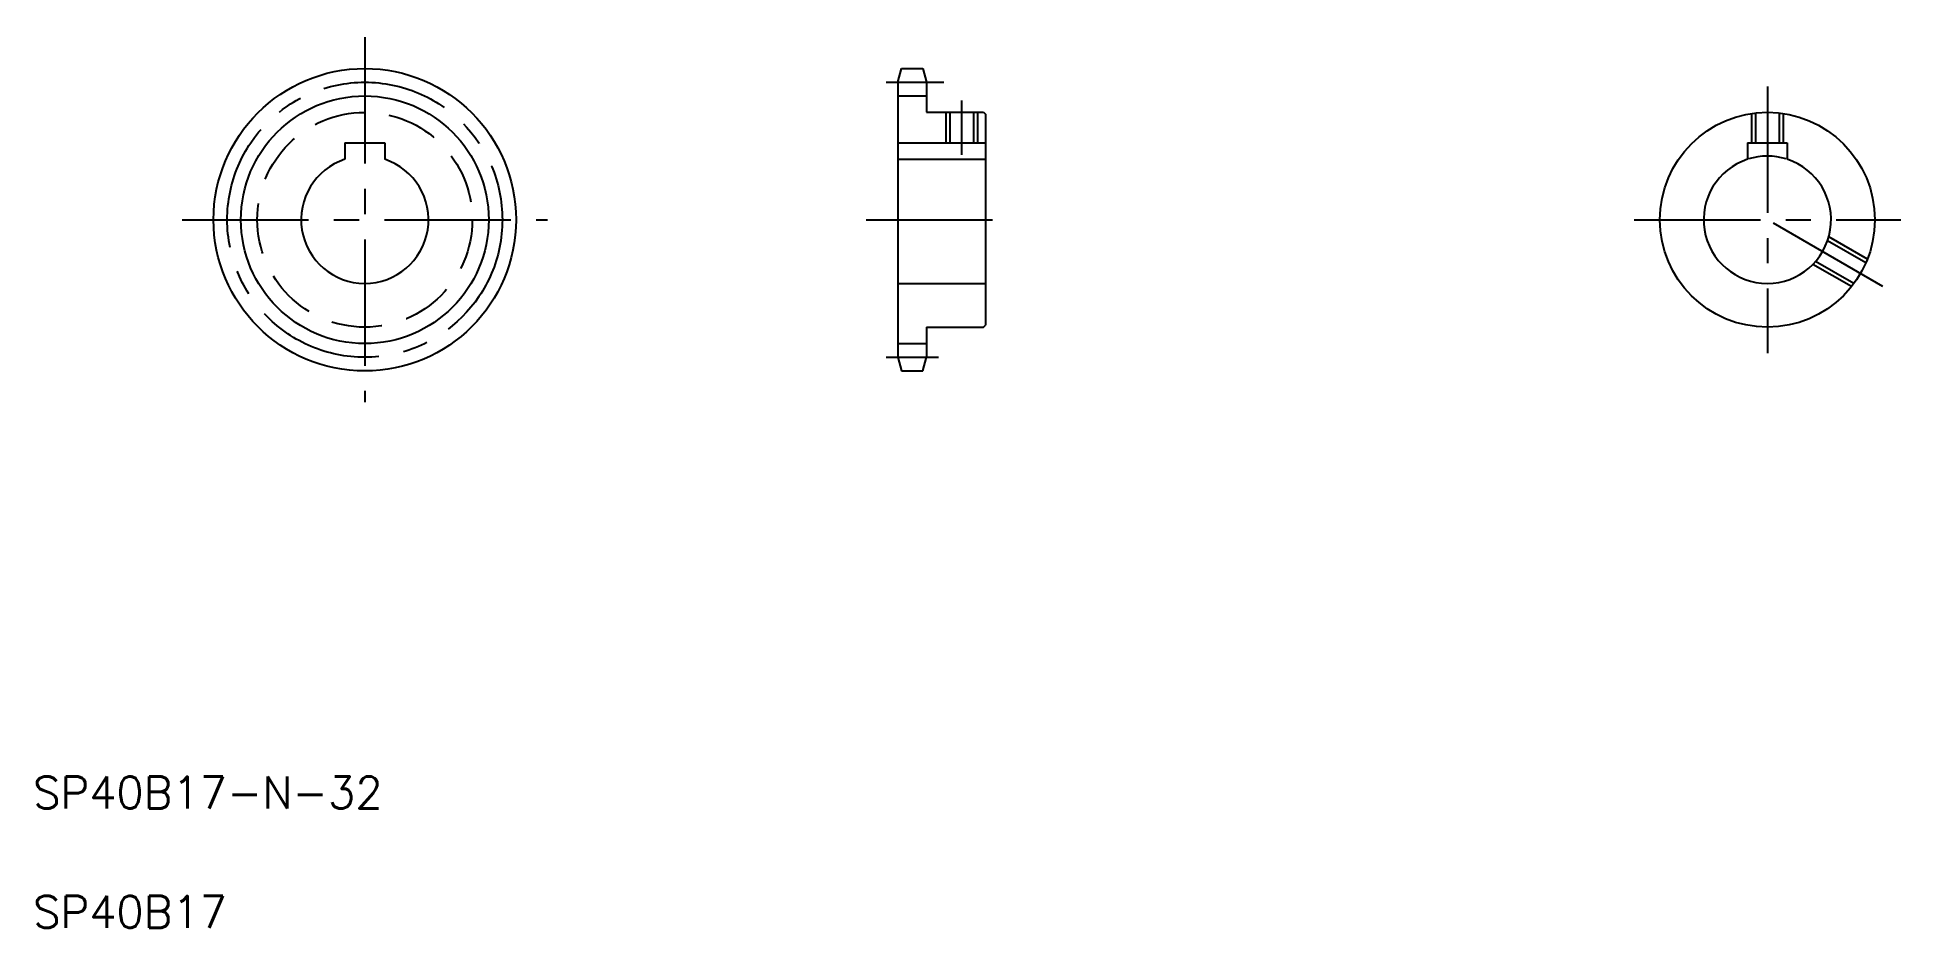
# Model space of a CAD drawing. Extents: x 21 to 489, y 20 to 244.
import ezdxf

# ---------------------------------------------------------------- set-up
doc = ezdxf.new("R2010")
doc.units = 0
doc.linetypes.add('CENTER', pattern=[50.8, 31.75, -6.35, 6.35, -6.35])
doc.linetypes.add('DASHED', pattern=[19.05, 12.7, -6.35])
doc.layers.get('0').update_dxf_attribs({"linetype": 'CONTINUOUS'})
doc.layers.add('CENTER', color=1, linetype='CENTER')
doc.styles.get("Standard").update_dxf_attribs({"font": 'txt', "bigfont": 'BIGFONT'})

msp = doc.modelspace()

# ---------------------------------------------------------------- linework, layer by layer
for p, q in [((237.25, 232.5), (238.17, 235.94)), ((238.17, 235.94), (243.52, 235.94)), ((243.52, 235.94), (244.45, 232.5)), ((237.25, 232.5), (237.25, 163.38)), ((244.45, 232.5), (244.45, 224.94)), ((237.25, 229.06), (244.45, 229.06)), ((244.45, 224.94), (258.75, 224.94)), ((250.25, 224.94), (250.25, 217.24)), ((256.25, 224.94), (256.25, 217.24)), ((258.75, 224.94), (259.25, 224.44)), ((259.25, 224.44), (259.25, 171.44)), ((98.31, 217.24), (108.31, 217.24)), ((98.31, 217.24), (98.31, 213.14)), ((108.31, 217.24), (108.31, 213.14)), ((237.25, 217.24), (259.25, 217.24)), ((450.66, 217.24), (460.66, 217.24)), ((450.66, 217.24), (450.66, 213.14)), ((460.66, 217.24), (460.66, 213.14)), ((259.25, 211.19), (259.25, 211.19)), ((259.25, 197.94), (259.25, 197.94)), ((237.25, 181.94), (259.25, 181.94)), ((244.45, 170.94), (258.75, 170.94)), ((244.45, 170.94), (244.45, 163.38)), ((258.75, 170.94), (259.25, 171.44)), ((237.25, 166.82), (244.45, 166.82)), ((237.25, 163.38), (238.17, 159.94)), ((238.17, 159.94), (243.52, 159.94)), ((243.52, 159.94), (244.45, 163.38))]:
    msp.add_line(p, q)
at = {"color": 3}
for p, q in [((249.25, 224.94), (249.25, 217.24)), ((257.25, 224.94), (257.25, 217.24))]:
    msp.add_line(p, q, dxfattribs=at)
at = {"color": 3, "linetype": 'DASHED'}
for p, q in [((452.66, 224.78), (452.66, 217.24)), ((458.66, 224.78), (458.66, 217.24)), ((451.66, 224.66), (451.66, 217.24)), ((459.66, 224.66), (459.66, 217.24)), ((480.4, 187.12), (470.77, 192.68)), ((480.79, 188.05), (471.08, 193.66)), ((477.4, 181.93), (467.77, 187.48)), ((476.79, 181.13), (467.08, 186.73))]:
    msp.add_line(p, q, dxfattribs=at)
at = {"color": 7, "linetype": 'CONTINUOUS'}
msp.add_line((237.25, 213.14), (259.25, 213.14), dxfattribs=at)
for centre, radius in [((103.31, 197.94), 38), ((455.66, 197.94), 27)]:
    msp.add_circle(centre, radius)
at = {"color": 3}
msp.add_circle((103.31, 197.94), 31.12, dxfattribs=at)
at = {"color": 3, "linetype": 'DASHED'}
msp.add_circle((103.31, 197.94), 27, dxfattribs=at)
for centre in [(103.31, 197.94), (455.66, 197.94)]:
    msp.add_arc(centre, 16, 108.21, 71.79)
at = {"color": 3}
msp.add_arc((455.66, 197.94), 16, 72.9174, 107.0826, dxfattribs=at)
at = {"layer": 'CENTER', "color": 1, "linetype": 'CENTER'}
for p, q in [((103.31, 243.81), (103.31, 152.08)), ((234.25, 232.5), (248.76, 232.5)), ((455.66, 231.44), (455.66, 164.44)), ((253.25, 227.94), (253.25, 214.24)), ((57.45, 197.94), (149.18, 197.94)), ((229.25, 197.94), (267.25, 197.94)), ((422.16, 197.94), (489.16, 197.94)), ((484.67, 181.19), (455.66, 197.94)), ((234.25, 163.38), (247.43, 163.38))]:
    msp.add_line(p, q, dxfattribs=at)
msp.add_circle((103.31, 197.94), 34.56, dxfattribs=at)

# ---------------------------------------------------------------- texts
for s, p in [('SP40B17-N-32', (20, 50)), ('SP40B17', (20, 20))]:
    msp.add_text(s, height=8).set_placement(p)

doc.saveas('drawing.dxf')
